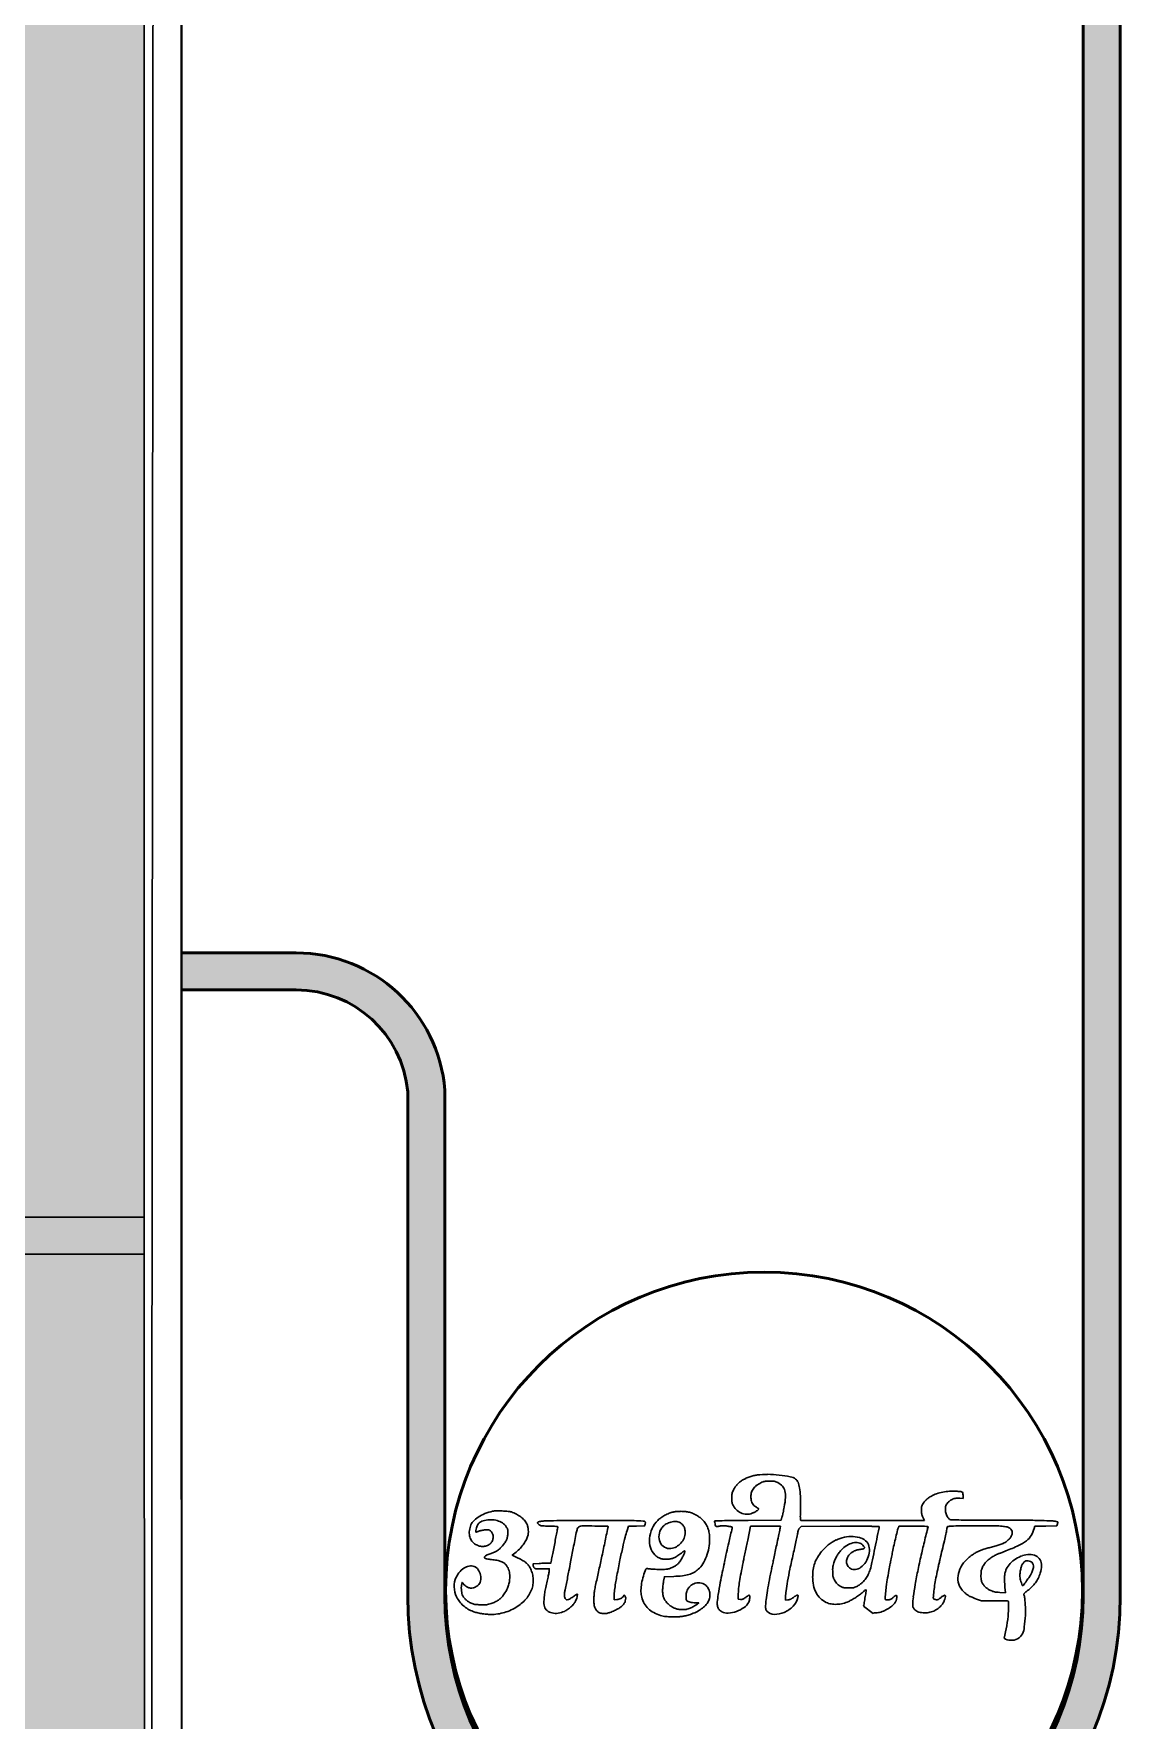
# Model space of a CAD drawing. Header units: millimetres. Extents: x 35877 to 3066687, y -650199 to -40525.
# Drawn here: x 147389.35 to 147418.65, y -179762.83 to -179717.35 of the extents above; entities that cross this region are included whole.
import ezdxf

# ---------------------------------------------------------------- set-up
doc = ezdxf.new("R2010")
doc.units = ezdxf.units.MM
doc.header["$MEASUREMENT"] = 0
for name, color, linetype, lineweight in [('A8_FURNITURE', 32, 'Continuous', 30), ('dim05', 1, 'Continuous', 13), ('Elevation 4.5', 206, 'Continuous', 5), ('FURNITURE', 32, 'Continuous', 9), ('NAME PLATE', 7, 'Continuous', 25), ('wall', 7, 'Continuous', 30)]:
    doc.layers.add(name, color=color, linetype=linetype, lineweight=lineweight)

msp = doc.modelspace()

# ---------------------------------------------------------------- hatches: boundary and pattern name
at = {"layer": 'dim05', "lineweight": 0, "true_color": 0xa47149, "transparency": 33554630}
h = msp.add_hatch(color=35, dxfattribs=at)
h.dxf.hatch_style = 1
h.paths.add_polyline_path([(147392.325, -179711.4), (147346.333, -179711.4), (147346.341, -179803.359), (147392.333, -179803.359), (147392.332, -179788.461), (147386.333, -179788.461), (147386.333, -179791.359, -0.414214), (147383.333, -179794.359), (147355.335, -179794.359, -0.414214), (147352.335, -179791.359), (147352.335, -179722.365, -0.414214), (147355.335, -179719.365), (147383.333, -179719.365, -0.414214), (147386.333, -179722.365), (147386.333, -179749.261), (147392.328, -179749.261)])
h = msp.add_hatch(color=35, dxfattribs=at)
h.dxf.hatch_style = 1
h.paths.add_polyline_path([(147392.328, -179749.261), (147384.166, -179749.261, 0.414214), (147381.166, -179752.261), (147381.166, -179785.461, 0.414214), (147384.166, -179788.461), (147392.332, -179788.461), (147392.331, -179787.461), (147384.166, -179787.461, -0.414214), (147382.166, -179785.461), (147382.166, -179752.261, -0.414214), (147384.166, -179750.261), (147392.328, -179750.261)])
h = msp.add_hatch(color=35, dxfattribs=at)
h.dxf.hatch_style = 1
h.paths.add_polyline_path([(147392.328, -179750.261), (147384.166, -179750.261, 0.414214), (147382.166, -179752.261), (147382.166, -179785.461, 0.414214), (147384.166, -179787.461), (147392.331, -179787.461)])
at = {"layer": 'NAME PLATE', "lineweight": 0, "true_color": 0x000000, "transparency": 33554687}
h = msp.add_hatch(color=18, dxfattribs=at)
h.dxf.hatch_style = 1
h.set_gradient(color1=(153, 155, 55), color2=(229, 232, 120), name='INVCYLINDER')
h.paths.add_polyline_path([(147418.654, -179759.478), (147418.654, -179679.359), (147417.654, -179679.359), (147417.654, -179759.478, -1), (147400.436, -179759.478), (147400.436, -179745.836, 0.390993), (147396.427, -179742.136), (147393.341, -179742.135), (147393.341, -179743.135), (147396.427, -179743.136, -0.387455), (147399.436, -179745.879), (147399.436, -179759.478, 1)])

# ---------------------------------------------------------------- linework, layer by layer
at = {"lineweight": 30, "transparency": 33554687}
for p, q in [((147414.331, -179756.839), (147414.414, -179756.848)), ((147414.414, -179756.848), (147414.414, -179756.763)), ((147409.503, -179757.433), (147408.614, -179757.44)), ((147409.529, -179757.353), (147409.503, -179757.433)), ((147413.376, -179757.44), (147411.728, -179757.44)), ((147413.337, -179757.373), (147413.376, -179757.44)), ((147408.604, -179757.97), (147408.68, -179757.598)), ((147408.68, -179757.598), (147409.086, -179757.598)), ((147409.086, -179757.598), (147409.493, -179757.598)), ((147409.493, -179757.598), (147409.481, -179757.652)), ((147410.009, -179757.64), (147410.046, -179757.606)), ((147410.046, -179757.606), (147411.098, -179757.601)), ((147412.669, -179757.634), (147412.682, -179757.598)), ((147412.682, -179757.598), (147413.08, -179757.598)), ((147416.332, -179757.66), (147416.347, -179757.599)), ((147416.347, -179757.599), (147416.644, -179757.595)), ((147416.644, -179757.595), (147416.942, -179757.591)), ((147416.942, -179757.591), (147416.96, -179757.538)), ((147415.544, -179759.241), (147415.556, -179759.391)), ((147408.349, -179759.567), (147408.351, -179759.416)), ((147408.412, -179759.571), (147408.349, -179759.567)), ((147409.626, -179759.592), (147409.626, -179759.508)), ((147409.69, -179759.585), (147409.626, -179759.592)), ((147414.773, -179759.563), (147414.911, -179759.61)), ((147414.911, -179759.61), (147415.257, -179759.611)), ((147415.556, -179759.391), (147415.404, -179759.383))]:
    msp.add_line(p, q, dxfattribs=at)
at = {"linetype": 'Continuous', "lineweight": 30, "transparency": 33554687}
msp.add_line((147411.992, -179759.949), (147411.731, -179759.756), dxfattribs=at)
at = {"lineweight": 30, "transparency": 33554687}
for points in [[(147401.724, -179757.195, 0.043859), (147401.517, -179757.258, 0.051703), (147401.336, -179757.353, 0.058426), (147401.2, -179757.47, 0.108122), (147401.126, -179757.595, 0.061138), (147401.095, -179757.75, 0.087182), (147401.109, -179757.889, 0.097584), (147401.167, -179758.004, 0.097339), (147401.265, -179758.088, 0.067265), (147401.373, -179758.132, 0.079761), (147401.483, -179758.142, 0.085565), (147401.584, -179758.117, 0.093625), (147401.668, -179758.061, 0.09954), (147401.718, -179757.986, 0.090008), (147401.737, -179757.894, 0.093227), (147401.723, -179757.804, 0.117473), (147401.678, -179757.734, 0.033862), (147401.65, -179757.711, 0.084561), (147401.627, -179757.699, 0.064706), (147401.597, -179757.694, 0.013953), (147401.545, -179757.694, 0.025158), (147401.505, -179757.697, 0.014872), (147401.457, -179757.705, 0.01486), (147401.41, -179757.715, 0.0246), (147401.371, -179757.727, -0.003451), (147401.337, -179757.738, -0.004949), (147401.308, -179757.748, -0.00275), (147401.283, -179757.756, -0.074457), (147401.276, -179757.757, -0.459081), (147401.267, -179757.746, -0.012844), (147401.279, -179757.679, -0.021077), (147401.295, -179757.611, -0.060928), (147401.315, -179757.566, -0.054786), (147401.347, -179757.524, -0.061963), (147401.386, -179757.491, -0.054751), (147401.436, -179757.465, -0.03118), (147401.501, -179757.446, -0.056056), (147401.681, -179757.424, -0.070213), (147401.847, -179757.447, -0.077708), (147401.987, -179757.51, -0.093936), (147402.09, -179757.611, -0.02658), (147402.114, -179757.65, -0.064741), (147402.127, -179757.681, -0.050576), (147402.132, -179757.719, -0.011398), (147402.134, -179757.784, -0.046606), (147402.125, -179757.882, -0.060288), (147402.097, -179757.969, -0.052632), (147402.047, -179758.055, -0.026075), (147401.966, -179758.152, -0.027437), (147401.896, -179758.221, -0.042828), (147401.828, -179758.271, -0.042386), (147401.752, -179758.308, -0.026197), (147401.658, -179758.34, 0.014133), (147401.6, -179758.358, 0.044136), (147401.563, -179758.375, 0.058237), (147401.535, -179758.395, 0.041864), (147401.509, -179758.423, 0.30681), (147401.508, -179758.447, 0.176401), (147401.531, -179758.467, 0.048098), (147401.595, -179758.483, 0.00717), (147401.726, -179758.501, -0.018926), (147401.871, -179758.525, -0.050436), (147401.97, -179758.556, -0.069076), (147402.042, -179758.599, -0.07274), (147402.098, -179758.659, -0.033129), (147402.141, -179758.731, -0.048378), (147402.168, -179758.799, -0.045211), (147402.182, -179758.874, -0.024673), (147402.186, -179758.968, -0.037807), (147402.176, -179759.096, -0.04546), (147402.147, -179759.213, -0.0426), (147402.095, -179759.329, -0.027569), (147402.017, -179759.453, -0.042948), (147401.954, -179759.528, -0.044307), (147401.88, -179759.589, -0.041243), (147401.792, -179759.64, -0.029322), (147401.686, -179759.683, -0.015626), (147401.616, -179759.704, -0.036943), (147401.563, -179759.714, -0.029232), (147401.502, -179759.718, -0.006805), (147401.399, -179759.716, -0.006686), (147401.3, -179759.712, -0.02776), (147401.241, -179759.705, -0.039999), (147401.195, -179759.693, -0.026859), (147401.143, -179759.672, -0.040269), (147401.065, -179759.628, -0.040465), (147400.995, -179759.572, -0.043055), (147400.94, -179759.509, -0.068172), (147400.905, -179759.447, -0.054768), (147400.889, -179759.385, -0.024569), (147400.88, -179759.302, -0.02458), (147400.88, -179759.218, -0.054016), (147400.89, -179759.154), (147400.9, -179759.116), (147400.969, -179759.185, 0.068653), (147401.045, -179759.243, 0.106359), (147401.124, -179759.267, 0.101607), (147401.208, -179759.257, 0.058442), (147401.3, -179759.214, 0.170597), (147401.384, -179759.112, 0.108981), (147401.403, -179758.957, 0.103306), (147401.356, -179758.802, 0.139196), (147401.254, -179758.698, 0.147793), (147401.124, -179758.669, 0.106555), (147400.982, -179758.711, 0.088008), (147400.847, -179758.818, 0.066598), (147400.741, -179758.976, 0.124081), (147400.686, -179759.235, 0.105755), (147400.754, -179759.506, 0.09794), (147400.934, -179759.742, 0.090873), (147401.196, -179759.899, 0.032504), (147401.294, -179759.929, 0.01622), (147401.422, -179759.954, 0.016134), (147401.555, -179759.972, 0.025161), (147401.67, -179759.978, 0.071796), (147402.047, -179759.924, 0.073599), (147402.39, -179759.765, 0.078778), (147402.653, -179759.526, 0.104266), (147402.799, -179759.238, 0.055236), (147402.819, -179759.101, 0.046685), (147402.811, -179758.956, 0.047071), (147402.777, -179758.815, 0.058882), (147402.718, -179758.695, 0.036352), (147402.666, -179758.625, 0.047393), (147402.608, -179758.571, 0.037017), (147402.531, -179758.519, 0.013161), (147402.414, -179758.456), (147402.255, -179758.376), (147402.324, -179758.322, 0.028344), (147402.445, -179758.215, 0.032402), (147402.546, -179758.1, 0.035321), (147402.623, -179757.984, 0.058735), (147402.669, -179757.876, 0.047802), (147402.685, -179757.792, 0.039089), (147402.686, -179757.7, 0.039841), (147402.673, -179757.611, 0.057335), (147402.647, -179757.536, 0.067542), (147402.582, -179757.438, 0.047975), (147402.485, -179757.347, 0.044742), (147402.364, -179757.27, 0.041075), (147402.229, -179757.214, 0.058829), (147402.144, -179757.197, 0.010363), (147401.981, -179757.187, 0.010873), (147401.818, -179757.185, 0.050188)], [(147403.114, -179757.456, 0.005281), (147403.012, -179757.467, 0.039592), (147402.965, -179757.477, 0.115186), (147402.943, -179757.49, 0.261565), (147402.937, -179757.507, 0.096887), (147402.941, -179757.518, 0.030148), (147402.952, -179757.533, 0.028873), (147402.966, -179757.548, 0.028165), (147402.982, -179757.561, 0.076557), (147403.014, -179757.578, 0.051871), (147403.053, -179757.587, 0.023906), (147403.118, -179757.592, 0.003249), (147403.252, -179757.596, -0.003958), (147403.361, -179757.599, -0.01462), (147403.429, -179757.603, -0.014108), (147403.475, -179757.609, -0.370719), (147403.482, -179757.618, -0.04678), (147403.481, -179757.631, -0.000212), (147403.455, -179757.769, -0.001011), (147403.424, -179757.927, -0.000638), (147403.389, -179758.11, 0.000126), (147403.353, -179758.293, 0.000208), (147403.322, -179758.448, 0.00001), (147403.295, -179758.587, 0.045256), (147403.295, -179758.59, -0.394034), (147403.293, -179758.591, -0.002203), (147403.273, -179758.592, -0.007425), (147403.248, -179758.593, -0.004463), (147403.219, -179758.594, 0.007501), (147403.179, -179758.594, 0.002168), (147403.118, -179758.596, 0.00218), (147403.049, -179758.599, 0.002324), (147402.981, -179758.603), (147402.819, -179758.612), (147402.819, -179758.653, 0.061305), (147402.821, -179758.671, 0.039097), (147402.828, -179758.691, 0.038892), (147402.838, -179758.71, 0.057234), (147402.849, -179758.725, 0.089896), (147402.873, -179758.741, 0.077817), (147402.903, -179758.75, 0.032246), (147402.952, -179758.752, 0.003539), (147403.065, -179758.75), (147403.252, -179758.745), (147403.252, -179758.783, -0.045516), (147403.247, -179758.83, -0.004715), (147403.226, -179758.94, -0.005331), (147403.196, -179759.08, -0.002996), (147403.156, -179759.25, 0.022364), (147403.129, -179759.394, 0.018953), (147403.112, -179759.548, 0.01804), (147403.108, -179759.686, 0.079074), (147403.121, -179759.766, 0.145773), (147403.196, -179759.874, 0.110426), (147403.326, -179759.937, 0.093412), (147403.491, -179759.945, 0.074691), (147403.661, -179759.894, 0.04479), (147403.748, -179759.843, 0.031285), (147403.837, -179759.772, 0.031776), (147403.913, -179759.693, 0.06285), (147403.96, -179759.62, 0.035435), (147403.982, -179759.567, 0.021298), (147404, -179759.501, 0.012776), (147404.012, -179759.44, 0.465805), (147404.004, -179759.43, 0.141402), (147403.998, -179759.431, 0.001732), (147403.968, -179759.45, 0.004982), (147403.934, -179759.473, 0.003219), (147403.894, -179759.5, -0.017726), (147403.795, -179759.563, -0.106728), (147403.738, -179759.582, -0.223383), (147403.699, -179759.568, -0.108876), (147403.67, -179759.524, -0.085126), (147403.661, -179759.477, -0.034252), (147403.664, -179759.412, -0.019226), (147403.679, -179759.314, -0.00397), (147403.713, -179759.142, 0.001623), (147403.748, -179758.974, 0.001352), (147403.783, -179758.797, 0.000894), (147403.829, -179758.561, 0.000245), (147403.9, -179758.19, -0.001007), (147403.981, -179757.774, -0.031189), (147404.008, -179757.672, -0.143303), (147404.04, -179757.625, -0.112977), (147404.096, -179757.598, -0.060171), (147404.162, -179757.59, -0.001347), (147404.485, -179757.593, -0.000346), (147404.829, -179757.598, -0.410096), (147404.838, -179757.607, -0.051959), (147404.834, -179757.639, -0.000158), (147404.748, -179758.047, -0.001051), (147404.662, -179758.453, -0.001364), (147404.581, -179758.824, 0.001092), (147404.501, -179759.188, 0.012132), (147404.473, -179759.335, 0.025994), (147404.461, -179759.44, 0.015081), (147404.457, -179759.567, 0.005931), (147404.458, -179759.666, 0.028653), (147404.463, -179759.722, 0.045409), (147404.472, -179759.764, 0.033929), (147404.49, -179759.809, 0.074629), (147404.543, -179759.885, 0.099794), (147404.611, -179759.933, 0.092337), (147404.697, -179759.954, 0.055712), (147404.802, -179759.948, 0.048625), (147404.89, -179759.924, 0.017793), (147405.01, -179759.873, 0.017838), (147405.126, -179759.814, 0.047329), (147405.202, -179759.761, 0.06723), (147405.264, -179759.694, 0.073472), (147405.303, -179759.615, 0.08506), (147405.314, -179759.539, 0.152206), (147405.293, -179759.48, 0.022157), (147405.285, -179759.469, 0.040498), (147405.277, -179759.462, 0.05623), (147405.271, -179759.458, 0.378615), (147405.268, -179759.459, 0.014279), (147405.265, -179759.463, 0.002026), (147405.26, -179759.472, 0.002306), (147405.254, -179759.483, 0.001963), (147405.247, -179759.495, -0.096243), (147405.222, -179759.525, -0.059446), (147405.182, -179759.55, -0.052443), (147405.132, -179759.568, -0.042063), (147405.076, -179759.577), (147405.004, -179759.581), (147404.999, -179759.518, -0.045878), (147405.001, -179759.447, -0.004555), (147405.021, -179759.276, -0.006228), (147405.048, -179759.091, -0.008597), (147405.077, -179758.925, -0.003133), (147405.159, -179758.509, -0.005408), (147405.234, -179758.165, -0.006255), (147405.299, -179757.891, -0.019658), (147405.353, -179757.711), (147405.391, -179757.599), (147405.608, -179757.595), (147405.825, -179757.591), (147405.838, -179757.544, 0.026527), (147405.843, -179757.524, 0.041074), (147405.845, -179757.506, 0.049469), (147405.843, -179757.492, 0.153807), (147405.839, -179757.484, 0.180919), (147405.782, -179757.459, 0.006511), (147405.54, -179757.448, 0.006654), (147405.157, -179757.442, 0.00109), (147404.415, -179757.442, 0.000927), (147403.953, -179757.443, 0.001343), (147403.544, -179757.447, 0.000676), (147403.197, -179757.451, 0.022554)], [(147406.592, -179757.216, 0.042066), (147406.486, -179757.249, 0.028451), (147406.37, -179757.303, 0.028592), (147406.263, -179757.37, 0.04545), (147406.18, -179757.44, 0.085958), (147406.025, -179757.664, 0.088204), (147405.956, -179757.925, 0.095794), (147405.983, -179758.176, 0.125753), (147406.103, -179758.372, 0.051514), (147406.174, -179758.429, 0.057982), (147406.253, -179758.467, 0.055896), (147406.34, -179758.486, 0.042862), (147406.439, -179758.489, 0.03307), (147406.535, -179758.476, 0.052013), (147406.614, -179758.452, 0.044678), (147406.695, -179758.409, 0.017998), (147406.797, -179758.337, -0.002538), (147406.875, -179758.278, -0.052935), (147406.9, -179758.263, -0.466483), (147406.909, -179758.267, -0.121616), (147406.909, -179758.285, -0.049567), (147406.884, -179758.357, -0.020004), (147406.838, -179758.45, -0.020088), (147406.783, -179758.539, -0.045924), (147406.734, -179758.6, -0.042921), (147406.674, -179758.652, -0.037321), (147406.604, -179758.696, -0.035825), (147406.524, -179758.73, -0.032691), (147406.439, -179758.754, -0.048217), (147406.356, -179758.763, -0.007772), (147406.194, -179758.762, -0.008946), (147406.029, -179758.756, -0.027736), (147405.918, -179758.744, 0.027884), (147405.886, -179758.74, 0.167718), (147405.87, -179758.745, 0.130946), (147405.858, -179758.759, 0.014573), (147405.841, -179758.798, 0.029836), (147405.776, -179758.993, 0.032323), (147405.736, -179759.191, 0.035019), (147405.725, -179759.371, 0.066313), (147405.745, -179759.515, 0.063528), (147405.816, -179759.682, 0.07021), (147405.924, -179759.82, 0.066937), (147406.071, -179759.927, 0.05063), (147406.256, -179760.004, 0.018005), (147406.328, -179760.023, 0.028162), (147406.391, -179760.034, 0.02068), (147406.468, -179760.039, 0.005467), (147406.59, -179760.041, 0.00951), (147406.736, -179760.039, 0.026936), (147406.837, -179760.03, 0.028787), (147406.933, -179760.011, 0.012202), (147407.059, -179759.975, 0.03773), (147407.214, -179759.913, 0.041356), (147407.352, -179759.83, 0.04468), (147407.465, -179759.734, 0.068282), (147407.542, -179759.63, 0.08771), (147407.581, -179759.513, 0.083041), (147407.579, -179759.386, 0.084457), (147407.536, -179759.269, 0.095422), (147407.458, -179759.179, 0.087392), (147407.397, -179759.146, 0.055512), (147407.317, -179759.128, 0.0534), (147407.231, -179759.129, 0.063038), (147407.152, -179759.148, 0.071252), (147407.094, -179759.18, 0.043546), (147407.036, -179759.233, 0.043523), (147406.988, -179759.295, 0.070694), (147406.96, -179759.355, 0.047434), (147406.949, -179759.412, 0.019265), (147406.944, -179759.49, 0.014748), (147406.944, -179759.566, 0.139442), (147406.954, -179759.597, 0.11772), (147406.98, -179759.621, 0.054047), (147407.022, -179759.639, 0.039981), (147407.081, -179759.652, 0.018433), (147407.159, -179759.66), (147407.282, -179759.668), (147407.206, -179759.724, -0.026206), (147407.169, -179759.748, -0.013846), (147407.122, -179759.774, -0.013741), (147407.071, -179759.798, -0.020624), (147407.026, -179759.815, -0.015797), (147406.967, -179759.834, -0.034263), (147406.92, -179759.844, -0.033035), (147406.871, -179759.847, -0.013713), (147406.805, -179759.845, -0.038548), (147406.704, -179759.832, -0.052772), (147406.617, -179759.804, -0.051707), (147406.536, -179759.758, -0.035081), (147406.455, -179759.69, -0.039579), (147406.385, -179759.611, -0.06474), (147406.341, -179759.534, -0.063026), (147406.317, -179759.446, -0.035471), (147406.31, -179759.336, -0.015147), (147406.312, -179759.278, -0.009201), (147406.317, -179759.209, -0.009216), (147406.326, -179759.14, -0.016041), (147406.335, -179759.084), (147406.36, -179758.961), (147406.612, -179758.952, 0.018476), (147406.845, -179758.936, 0.043763), (147407.016, -179758.902, 0.055696), (147407.151, -179758.845, 0.053906), (147407.272, -179758.76, 0.076309), (147407.393, -179758.615, 0.046136), (147407.491, -179758.413, 0.043693), (147407.556, -179758.181, 0.046662), (147407.578, -179757.947, 0.035961), (147407.566, -179757.785, 0.053102), (147407.531, -179757.648, 0.056896), (147407.469, -179757.527, 0.050254), (147407.38, -179757.418, 0.045503), (147407.299, -179757.35, 0.030799), (147407.195, -179757.288, 0.030764), (147407.084, -179757.238, 0.044809), (147406.98, -179757.21, 0.029376), (147406.89, -179757.199, 0.01901), (147406.785, -179757.197, 0.019059), (147406.68, -179757.202, 0.030935)], [(147406.752, -179757.491, -0.070621), (147406.826, -179757.535, -0.090328), (147406.877, -179757.594, -0.083564), (147406.907, -179757.672, -0.051762), (147406.916, -179757.769, -0.093711), (147406.887, -179757.919, -0.086531), (147406.804, -179758.052, -0.086075), (147406.681, -179758.151, -0.091361), (147406.534, -179758.199, -0.169911), (147406.363, -179758.164, -0.154231), (147406.243, -179758.029, -0.13549), (147406.213, -179757.835, -0.123842), (147406.286, -179757.645, -0.092761), (147406.376, -179757.556, -0.068297), (147406.502, -179757.494, -0.069829), (147406.637, -179757.47, -0.109211)], [(147416.237, -179758.55, -0.165578), (147416.289, -179758.593, -0.126809), (147416.311, -179758.665, -0.086433), (147416.299, -179758.762, -0.042244), (147416.252, -179758.878, -0.030353), (147416.203, -179758.961, -0.010828), (147416.125, -179759.074, -0.004165), (147416.04, -179759.188, -0.234744), (147416.017, -179759.199, -0.321391), (147416.008, -179759.193, -0.004802), (147415.986, -179759.127, -0.012477), (147415.966, -179759.056, -0.014928), (147415.95, -179758.988, -0.067594), (147415.945, -179758.915, -0.024239), (147415.958, -179758.811, -0.024499), (147415.981, -179758.707, -0.057984), (147416.01, -179758.633, -0.055252), (147416.055, -179758.57, -0.124944), (147416.103, -179758.536, -0.124914), (147416.161, -179758.53, -0.055211)]]:
    msp.add_lwpolyline(points, format="xyb", close=True, dxfattribs=at)
for centre, radius, start, end in [((147408.804, -179756.903), 0.648, 145.4422, 153.789), ((147408.805, -179756.905), 0.65, 137.1154, 145.4423), ((147408.796, -179756.896), 0.637, 128.7045, 137.1154), ((147408.765, -179756.858), 0.588, 119.7757, 128.7045), ((147408.824, -179756.96), 0.706, 112.3569, 119.7757), ((147409.18, -179757.826), 1.643, 108.4108, 112.3569), ((147409.193, -179757.863), 1.682, 104.4824, 108.4109), ((147409.043, -179756.79), 0.352, 146.7336, 166.7243), ((147409.084, -179756.817), 0.401, 128.178, 146.7335), ((147408.997, -179757.107), 0.901, 98.2145, 104.4825), ((147409.22, -179756.989), 0.62, 114.8008, 128.1779), ((147409.11, -179757.885), 1.686, 89.1273, 98.2145), ((147409.335, -179757.238), 0.894, 110.752, 114.8008), ((147409.116, -179756.66), 0.276, 101.0315, 110.752), ((147409.13, -179756.733), 0.351, 92.7145, 101.0315), ((147409.207, -179758.357), 1.977, 90.4023, 92.7144), ((147409.082, -179759.711), 3.513, 83.8788, 89.1273), ((147409.209, -179758.635), 2.255, 88.3369, 90.4022), ((147409.266, -179756.684), 0.302, 79.2461, 88.3369), ((147409.282, -179756.597), 0.214, 67.8201, 79.2461), ((147409.087, -179757.075), 0.73, 63.2389, 67.8201), ((147409.225, -179756.803), 0.425, 42.1071, 63.2389), ((147409.06, -179759.913), 3.716, 79.257, 83.8787), ((147409.316, -179756.72), 0.302, 14.8072, 42.1072), ((147409.687, -179756.609), 0.353, 53.2547, 79.2569), ((147409.779, -179756.485), 0.198, 21.3808, 53.2547), ((147409.295, -179756.675), 0.718, 9.1489, 21.3807), ((147408.349, -179756.827), 1.677, 1.4636, 9.1489), ((147409.992, -179756.841), 1.815, 177.5781, 180), ((147410.177, -179756.841), 2, 180, 182.1863), ((147408.475, -179756.777), 0.298, 168.3552, 177.5781), ((147408.454, -179756.907), 0.277, 182.1863, 191.591), ((147408.368, -179756.924), 0.189, 191.591, 203.6868), ((147408.419, -179756.765), 0.241, 157.7472, 168.3552), ((147408.718, -179756.771), 0.571, 203.6868, 208.9857), ((147409.035, -179757.017), 0.905, 153.789, 157.7473), ((147408.651, -179756.808), 0.494, 208.9857, 228.2812), ((147409.082, -179756.799), 0.391, 166.7243, 185.1813), ((147409.313, -179756.778), 0.623, 185.1812, 193.3573), ((147408.977, -179756.858), 0.278, 193.3573, 208.3097), ((147408.916, -179756.89), 0.209, 208.3096, 225.9491), ((147408.925, -179756.881), 0.222, 225.949, 242.7824), ((147407.207, -179756.639), 2.424, 349.4776, 355.7163), ((147409.088, -179756.78), 0.537, 355.7163, 14.8072), ((147401.484, -179757.002), 8.544, 359.1646, 1.4637), ((147413.555, -179757.131), 0.265, 154.1688, 172.2212), ((147413.582, -179757.144), 0.294, 140.5923, 154.1688), ((147413.921, -179757.423), 0.733, 133.7295, 140.5924), ((147413.975, -179757.48), 0.812, 127.1046, 133.7296), ((147413.874, -179757.346), 0.644, 119.2227, 127.1046), ((147413.941, -179757.466), 0.781, 108.1443, 119.2226), ((147414.147, -179758.095), 1.444, 101.1483, 108.1443), ((147414.164, -179758.179), 1.53, 94.3108, 101.1483), ((147414.168, -179757.121), 0.23, 148.8119, 173.5587), ((147414.228, -179757.157), 0.299, 130.1218, 148.8118), ((147414.277, -179757.215), 0.375, 114.3516, 130.1218), ((147414.136, -179757.801), 1.15, 85.8423, 94.3108), ((147414.288, -179757.241), 0.403, 99.1594, 114.3517), ((147413.74, -179763.239), 6.603, 84.6711, 85.8422), ((147414.289, -179757.245), 0.407, 84.0831, 99.1595), ((147414.344, -179756.761), 0.0968, 60.5976, 84.671), ((147414.375, -179756.707), 0.0345, 8.3307, 60.5976), ((147413.989, -179756.763), 0.424, 360, 8.3308), ((147407.728, -179757.469), 0.0176, 135.0338, 190.8527), ((147409.141, -179757.198), 1.456, 190.8528, 193.2401), ((147407.725, -179757.465), 0.0128, 91.0695, 135.0339), ((147416.414, -180222.917), 465.546, 91.03769, 91.06954), ((147408.825, -179803.957), 46.517, 90.6815, 91.0377), ((147409.346, -179847.724), 90.287, 90.4646, 90.6814), ((147408.583, -179756.885), 0.392, 228.2811, 251.2598), ((147408.579, -179756.897), 0.378, 251.2598, 274.7044), ((147408.573, -179756.834), 0.442, 274.7044, 295.575), ((147408.421, -179756.516), 0.795, 295.575, 300.3322), ((147408.622, -179756.86), 0.396, 300.3322, 308.3435), ((147408.436, -179757.833), 0.849, 60.743, 62.7824), ((147408.566, -179757.601), 0.582, 58.0382, 60.7429), ((147408.712, -179756.973), 0.252, 308.3435, 317.5931), ((147408.547, -179757.631), 0.618, 55.9232, 58.0382), ((147408.881, -179757.137), 0.0213, 31.7175, 55.9232), ((147408.887, -179757.133), 0.0143, 317.5931, 31.7175), ((147408.936, -179757.162), 0.623, 342.0992, 346.197), ((147405.844, -179756.402), 3.806, 346.197, 347.2725), ((147405.386, -179756.299), 4.276, 347.2725, 348.3634), ((147405.503, -179756.323), 4.157, 348.3634, 349.4776), ((147455.015, -179757.783), 44.993, 179.1647, 179.4386), ((147410.847, -179757.35), 0.822, 179.4386, 184.2835), ((147410.105, -179757.406), 0.0783, 184.2834, 206.6121), ((147410.047, -179757.434), 0.0142, 206.6121, 285.0731), ((147410.075, -179757.537), 0.0926, 90.2903, 105.0732), ((147417.692, -181260.386), 1502.961, 90.272066, 90.290401), ((147411.449, -179945.483), 188.043, 90.10796, 90.27205), ((147411.771, -180116.847), 359.407, 90.00684, 90.10791), ((147413.799, -179757.164), 0.511, 172.2212, 183.2689), ((147413.811, -179757.164), 0.523, 183.2688, 194.2131), ((147413.606, -179757.216), 0.311, 194.2132, 210.3719), ((147414.352, -179757.142), 0.415, 173.5587, 189.4858), ((147414.362, -179757.14), 0.425, 189.4858, 205.2281), ((147414.214, -179757.21), 0.261, 205.2281, 227.8962), ((147414.088, -179757.349), 0.0733, 227.8962, 266.301), ((147414.314, -179753.845), 3.585, 266.301, 268.6457), ((147414.532, -179744.647), 12.785, 268.6458, 269.8659), ((147415.952, -179137.373), 620.061, 269.865982, 269.940925), ((147415.161, -179904.843), 147.41, 89.6494, 89.94092), ((147415.923, -179780.276), 22.84, 88.4934, 89.6494), ((147416.174, -179770.749), 13.309, 87.1691, 88.4933), ((147416.806, -179757.969), 0.514, 73.1667, 87.1691), ((147416.943, -179757.514), 0.0384, 52.6025, 73.1668), ((147416.305, -179757.311), 0.693, 340.9134, 343.6016), ((147416.959, -179757.493), 0.0126, 5.4245, 52.6026), ((147416.933, -179757.496), 0.0391, 343.6015, 5.4246), ((147408.954, -179757.242), 1.264, 193.2401, 195.965), ((147407.765, -179757.582), 0.0279, 195.965, 238.2825), ((147407.757, -179757.594), 0.013, 238.2826, 273.8106), ((147407.707, -179756.839), 0.77, 273.8106, 275.7137), ((147407.722, -179756.984), 0.624, 275.7136, 278.5521), ((147407.665, -179756.605), 1.008, 278.5521, 280.5349), ((147407.953, -179758.157), 0.571, 95.6495, 100.535), ((147407.942, -179758.048), 0.462, 89.9241, 95.6495), ((147407.942, -179758.147), 0.561, 84.7989, 89.9242), ((147407.882, -179758.814), 1.23, 81.9506, 84.799), ((147407.69, -179760.166), 2.596, 80.9278, 81.9507), ((147416.264, -179759.864), 8.373, 165.0397, 167.4344), ((147407.844, -179759.204), 1.621, 79.4722, 80.9277), ((147407.718, -179759.881), 2.31, 78.6142, 79.4722), ((147408.169, -179757.643), 0.0275, 58.2825, 78.6142), ((147407.724, -179757.582), 0.467, 345.0398, 348.76), ((147407.919, -179757.621), 0.268, 348.76, 354.3932), ((147408.179, -179757.627), 0.00782, 359.366, 58.2826), ((147407.947, -179757.624), 0.24, 354.3931, 359.366), ((147256.296, -179726.985), 155.428, 348.44079, 348.50083), ((147644.934, -179807.641), 240.702, 168.06547, 168.12185), ((147567.669, -179791.31), 161.73, 168.00862, 168.06546), ((147413.471, -179758.559), 4.092, 167.2039, 168.0086), ((147396.819, -179755.208), 13.385, 348.0799, 348.7287), ((147407.393, -179757.316), 2.603, 348.7287, 350.9119), ((147410.082, -179757.746), 0.12, 159.7909, 170.9118), ((147410.163, -179757.776), 0.206, 152.384, 159.7909), ((147410.161, -179757.775), 0.204, 144.9505, 152.384), ((147410.085, -179757.721), 0.111, 133.2193, 144.9505), ((147411.434, -179758.909), 1.041, 115.4587, 129.0594), ((147411.408, -179758.854), 0.979, 101.4078, 115.4586), ((147412.122, -179995.092), 237.493, 90.1093, 90.24703), ((147411.399, -179758.811), 0.936, 86.8705, 101.4078), ((147411.406, -179758.675), 0.8, 70.7751, 86.8705), ((147411.702, -179775.162), 17.563, 89.1843, 90.1093), ((147411.557, -179758.243), 0.342, 40.4094, 70.7751), ((147411.604, -179782.082), 24.483, 88.7496, 89.1844), ((147336.102, -179742.568), 77.524, 348.31408, 348.5538), ((146955.806, -179665.568), 465.537, 348.55381, 348.59277), ((147412.138, -179757.616), 0.0117, 0, 88.7496), ((147412.018, -179757.616), 0.131, 348.5928, 359.9999), ((147429.586, -179761.957), 17.464, 166.5397, 167.2449), ((147438.261, -179764.033), 26.384, 166.107, 166.5397), ((147413.191, -179757.832), 0.558, 159.1832, 166.107), ((147413.08, -179809.905), 52.306, 89.7312, 90), ((147413.318, -179759.136), 1.537, 86.2992, 89.7312), ((147442.505, -179765.137), 29.993, 166.0573, 166.4825), ((147447.943, -179766.487), 35.596, 165.7291, 166.0572), ((147413.401, -179757.86), 0.258, 76.3222, 86.2991), ((147415.275, -179758.177), 1.888, 162.9467, 165.729), ((147413.459, -179757.62), 0.0116, 342.9467, 76.3221), ((147402.665, -179755.386), 11.541, 346.9697, 347.8747), ((147405.033, -179755.895), 9.12, 347.8746, 348.7022), ((147413.724, -179757.631), 0.257, 348.7022, 359.5718), ((147414.005, -179757.633), 0.0241, 134.3677, 179.5717), ((147414.015, -179757.644), 0.0389, 102.7303, 134.3678), ((147414.065, -179757.865), 0.265, 93.7965, 102.7303), ((147414.623, -179766.268), 8.687, 93.0778, 93.7965), ((147414.457, -179763.19), 5.605, 90.4105, 93.0778), ((147414.698, -179796.825), 39.241, 89.7761, 90.4104), ((147414.659, -179806.846), 49.262, 89.2704, 89.776), ((147415.258, -179759.793), 2.204, 84.4454, 89.2704), ((147415.364, -179758.704), 1.111, 77.7745, 84.4455), ((147415.306, -179757.624), 0.475, 307.2626, 320.2045), ((147415.547, -179757.858), 0.245, 57.3106, 77.7745), ((147415.376, -179757.683), 0.384, 320.2045, 334.5438), ((147415.612, -179757.757), 0.125, 26.1489, 57.3107), ((147415.562, -179757.771), 0.178, 334.5438, 0), ((147415.583, -179757.771), 0.157, 360, 26.1489), ((147415.772, -179757.549), 0.566, 308.3358, 328.176), ((147415.689, -179757.497), 0.663, 328.176, 345.7958), ((147454.739, -179768.44), 47.792, 167.4343, 168.0942), ((147216.992, -179718.96), 195.543, 348.34536, 348.39325), ((147200.147, -179715.5), 212.74, 348.39333, 348.44077), ((148868.647, -180065.033), 1491.191, 168.121775, 168.136442), ((147433.431, -179763.782), 24.216, 167.0336, 168.0182), ((147384.339, -179752.478), 26.16, 347.0336, 347.4763), ((147392.99, -179754.4), 17.299, 347.4763, 348.0799), ((147411.702, -179759.17), 1.418, 141.2079, 149.0707), ((147411.541, -179759.04), 1.21, 129.0594, 141.208), ((147411.775, -179758.833), 0.879, 148.7042, 156.1532), ((147411.722, -179758.801), 0.817, 140.9678, 148.7041), ((147411.679, -179758.766), 0.762, 132.8143, 140.9678), ((147411.683, -179758.77), 0.767, 118.2279, 132.8143), ((147411.675, -179758.636), 0.424, 134.0307, 152.3917), ((147411.546, -179758.515), 0.478, 97.4278, 118.228), ((147411.591, -179758.549), 0.303, 119.8555, 134.0307), ((147411.663, -179758.674), 0.448, 109.28, 119.8555), ((147411.525, -179758.358), 0.319, 71.216, 97.4278), ((147411.718, -179758.83), 0.613, 100.3412, 109.28), ((147411.823, -179759.405), 1.198, 94.925, 100.3412), ((147411.56, -179758.255), 0.211, 35.4533, 71.2159), ((147411.719, -179758.199), 0.0135, 274.925, 297.194), ((147411.69, -179758.143), 0.0764, 297.194, 303.3635), ((147411.457, -179758.329), 0.338, 30.8217, 35.4533), ((147411.681, -179758.13), 0.0915, 303.3635, 309.348), ((147411.677, -179758.125), 0.0988, 309.3479, 315), ((147411.698, -179758.185), 0.057, 13.5619, 30.8218), ((147411.729, -179758.177), 0.0247, 315, 343.8672), ((147411.73, -179758.177), 0.0238, 343.8671, 13.5619), ((147411.161, -179758.18), 0.735, 328.5474, 345.0441), ((147411.597, -179758.208), 0.289, 6.7048, 40.4095), ((147411.366, -179758.235), 0.522, 345.0441, 6.7048), ((147344.571, -179744.319), 68.876, 348.05212, 348.31408), ((147425.574, -179761.019), 13.344, 168.2009, 168.8272), ((147423.899, -179760.669), 11.634, 167.2448, 168.2009), ((147432.589, -179762.746), 19.793, 167.0773, 168.4015), ((147431.975, -179762.605), 19.162, 166.4825, 167.0773), ((147591.593, -179800.45), 182.686, 166.64107, 166.71899), ((147369.996, -179747.826), 45.074, 346.641, 346.9697), ((147415.348, -179759.349), 1.195, 123.1368, 137.2744), ((147415.436, -179759.485), 1.356, 118.9572, 123.1368), ((147415.203, -179759.063), 0.875, 113.1511, 118.9571), ((147415.27, -179759.22), 1.045, 107.9227, 113.151), ((147415.763, -179760.744), 2.647, 105.3108, 107.9227), ((147525.975, -180163.311), 420.028, 105.30374, 105.31084), ((147706.809, -180824.162), 1105.173, 105.300275, 105.303712), ((147415.563, -179759.002), 0.682, 115.9243, 125.5875), ((147718.156, -180865.644), 1148.18, 105.296784, 105.300222), ((147597.398, -180424.131), 690.45, 105.291717, 105.296759), ((147415.844, -179759.581), 1.326, 113.3141, 115.9242), ((147414.808, -179756.312), 1.88, 285.2917, 287.0537), ((147417.391, -179763.17), 5.235, 112.3736, 113.3142), ((147414.724, -179756.038), 2.167, 287.0536, 288.6377), ((147417.602, -179763.683), 5.789, 111.4414, 112.3737), ((147414.798, -179756.258), 1.935, 288.6377, 290.2291), ((147415.322, -179757.68), 0.42, 290.229, 295.1761), ((147417.174, -179762.593), 4.618, 110.3369, 111.4414), ((147415.279, -179757.588), 0.521, 295.1761, 307.2626), ((147413.844, -179753.607), 4.965, 290.337, 294.6199), ((147416.259, -179759.143), 0.788, 107.7593, 122.3137), ((147415.481, -179757.181), 1.034, 294.6199, 308.3359), ((147416.205, -179758.973), 0.61, 90.121, 107.7593), ((147416.205, -179758.799), 0.436, 66.5462, 90.1209), ((147416.281, -179758.624), 0.245, 30.2607, 66.5462), ((147455.684, -179768.64), 48.757, 168.0942, 168.7382), ((147414.995, -179760.099), 6.687, 169.3173, 171.3143), ((147423.166, -179761.64), 15.002, 168.2257, 169.3173), ((147352.447, -179746.9), 57.236, 348.2257, 348.3453), ((147421.999, -179761.488), 13.041, 167.8253, 169.1887), ((147371.532, -179750.6), 38.586, 347.8252, 347.9192), ((147336.257, -179743.05), 74.661, 347.9192, 347.9765), ((147337.244, -179743.26), 73.651, 347.97654, 348.03406), ((147375.905, -179751.454), 34.131, 348.0341, 348.1363), ((147419.805, -179760.89), 10.286, 168.0183, 169.8852), ((147411.685, -179758.958), 1.328, 171.5765, 179.8073), ((147411.231, -179758.891), 0.869, 160.269, 171.5764), ((147411.245, -179758.896), 0.884, 149.0706, 160.269), ((147411.348, -179758.767), 0.452, 172.9107, 179.8638), ((147412.52, -179758.77), 1.624, 179.8638, 182.5481), ((147412.695, -179758.762), 1.799, 182.5481, 184.9288), ((147411.322, -179758.764), 0.426, 165.6902, 172.9107), ((147412.193, -179758.986), 1.325, 162.5921, 165.6902), ((147411.947, -179758.909), 1.068, 156.1533, 162.5921), ((147411.527, -179758.558), 0.257, 152.3917, 179.1382), ((147411.473, -179758.558), 0.203, 179.1382, 209.9543), ((147411.49, -179758.547), 0.223, 209.9543, 238.629), ((147411.481, -179758.563), 0.205, 238.6291, 278.4895), ((147411.463, -179758.441), 0.328, 278.4896, 306.5547), ((147411.36, -179758.303), 0.501, 306.5547, 328.5474), ((147411.009, -179758.5), 0.937, 334.7624, 343.7679), ((147409.474, -179758.053), 2.536, 343.7678, 348.0522), ((147510.443, -179776.768), 99.663, 169.60959, 169.76245), ((147445.658, -179764.889), 33.798, 169.2671, 169.6095), ((147433.47, -179762.579), 21.392, 168.8273, 169.2671), ((147425.863, -179761.365), 12.927, 168.4015, 170.2237), ((147572.615, -179792.52), 162.43, 167.9841, 168.0689), ((147423.671, -179760.817), 10.15, 167.3434, 167.9842), ((147424.023, -179760.897), 10.511, 166.7191, 167.3434), ((147414.892, -179759.006), 0.617, 156.5532, 178.7137), ((147415.051, -179759.075), 0.79, 137.2745, 156.5531), ((147416.964, -179758.933), 2.067, 177.587, 179.7834), ((147415.242, -179758.86), 0.343, 169.3021, 177.5871), ((147415.147, -179758.842), 0.247, 159.0363, 169.3021), ((147415.559, -179759), 0.688, 154.2638, 159.0363), ((147415.403, -179758.925), 0.515, 142.502, 154.2639), ((147415.62, -179759.091), 0.788, 133.9514, 142.5019), ((147415.647, -179759.12), 0.827, 125.5876, 133.9514), ((147416.134, -179758.986), 0.601, 166.2908, 175.6328), ((147416, -179758.953), 0.463, 154.9225, 166.2907), ((147416.117, -179759.008), 0.592, 136.9137, 154.9225), ((147416.257, -179759.138), 0.783, 122.3137, 136.9138), ((147415.437, -179758.511), 1.117, 333.7199, 341.5208), ((147416.233, -179758.652), 0.301, 358.3088, 30.2607), ((147415.822, -179758.639), 0.711, 341.5208, 358.3088), ((147414.835, -179760.505), 7.106, 168.7382, 171.4072), ((147409.801, -179759.433), 1.45, 173.7358, 179.3052), ((147412.765, -179759.758), 4.432, 171.3143, 173.7358), ((147417.971, -179760.768), 8.949, 170.7697, 172.3817), ((147419.704, -179761.05), 10.705, 169.1888, 170.7697), ((147416.395, -179760.282), 6.822, 169.8852, 172.0725), ((147411.593, -179758.958), 1.237, 179.8073, 190.9229), ((147411.086, -179759.056), 0.721, 190.9229, 207.5823), ((147411.257, -179758.886), 0.356, 184.9287, 192.8406), ((147411.149, -179758.911), 0.246, 192.8405, 202.835), ((147411.392, -179758.809), 0.509, 202.835, 208.6339), ((147411.415, -179758.796), 0.535, 208.6339, 215.8831), ((147411.261, -179758.908), 0.345, 215.8832, 225.9539), ((147411.276, -179758.892), 0.366, 225.954, 235.6813), ((147411.448, -179758.639), 0.673, 235.6814, 241.8543), ((147411.257, -179758.996), 0.268, 241.8544, 250.5258), ((147411.238, -179759.051), 0.209, 250.5259, 260.9484), ((147411.264, -179758.885), 0.378, 260.9484, 268.1937), ((147411.32, -179757.122), 2.142, 268.1937, 270.199), ((147411.32, -179757.121), 2.142, 270.199, 272.3411), ((147411.394, -179758.939), 0.323, 272.3412, 280.9977), ((147411.412, -179759.03), 0.23, 280.9977, 291.8172), ((147411.239, -179758.598), 0.696, 291.8172, 296.5537), ((147411.347, -179758.815), 0.454, 296.5537, 302.0116), ((147411.117, -179758.446), 0.888, 302.0116, 305.3132), ((147411.119, -179758.449), 0.884, 305.3132, 308.618), ((147411.399, -179758.799), 0.436, 308.6179, 314.2274), ((147411.155, -179758.549), 0.786, 314.2275, 323.9813), ((147412.056, -179759.743), 0.505, 124.2482, 128.3126), ((147412.068, -179759.761), 0.526, 121.2445, 124.2482), ((147411.234, -179758.607), 0.688, 323.9814, 334.7624), ((147401.072, -179757.842), 10.831, 351.8119, 352.142), ((147411.797, -179759.314), 0.00355, 18.847, 121.2444), ((147411.781, -179759.32), 0.0208, 352.142, 18.8471), ((147420.177, -179760.155), 7.89, 172.918, 174.1948), ((147414.671, -179759.471), 2.341, 169.7625, 172.9179), ((147423.172, -179760.902), 10.196, 170.2237, 172.1263), ((147417.292, -179759.726), 3.683, 170.9564, 174.1377), ((147417.794, -179759.806), 4.191, 168.0689, 170.9564), ((147414.778, -179759.003), 0.503, 178.7138, 204.5408), ((147414.766, -179759.009), 0.49, 204.5408, 219.6468), ((147414.873, -179758.92), 0.628, 219.6468, 232.1812), ((147417.063, -179758.933), 2.166, 179.7834, 181.7823), ((147415.267, -179758.989), 0.368, 181.7824, 189.1925), ((147415.107, -179759.015), 0.206, 189.1925, 199.8142), ((147415.182, -179758.988), 0.287, 199.8142, 208.1176), ((147415.313, -179758.918), 0.435, 208.1176, 218.1236), ((147415.335, -179758.901), 0.463, 218.1235, 227.6754), ((147415.357, -179758.876), 0.496, 227.6755, 236.8878), ((147415.411, -179758.793), 0.595, 236.8878, 244.9225), ((147415.452, -179758.707), 0.69, 244.9224, 249.8713), ((147416.59, -179759.021), 1.058, 175.6329, 182.3616), ((147419.735, -179758.891), 4.206, 182.3615, 184.7743), ((147415.376, -179758.304), 1.291, 306.966, 314.0153), ((147415.691, -179758.63), 0.837, 314.0153, 323.7669), ((147415.715, -179758.648), 0.807, 323.767, 333.7198), ((147408.167, -179759.681), 0.385, 175.0058, 192.4024), ((147411.045, -179759.933), 3.273, 171.4072, 175.0057), ((147407.96, -179759.727), 0.172, 192.4023, 221.6321), ((147408.01, -179759.087), 0.86, 289.7759, 305.2972), ((147408.43, -179759.322), 0.25, 265.8859, 274.3066), ((147408.441, -179759.474), 0.0972, 274.3067, 291.3523), ((147408.423, -179759.428), 0.147, 291.3523, 304.3701), ((147407.969, -179758.764), 0.952, 304.3701, 307.65), ((147408.278, -179759.465), 0.397, 305.2972, 332.971), ((147409.134, -179760.274), 0.956, 125.3903, 127.65), ((147408.947, -179760.01), 0.632, 122.3102, 125.3902), ((147408.974, -179760.054), 0.683, 119.9572, 122.3102), ((147408.437, -179759.546), 0.218, 332.971, 347.4814), ((147408.643, -179759.479), 0.0202, 90, 119.9571), ((147408.643, -179759.474), 0.0155, 4.9108, 90), ((147408.245, -179759.503), 0.414, 347.4813, 356.4538), ((147408.279, -179759.506), 0.38, 356.4538, 4.9107), ((147410.721, -179759.783), 1.633, 178.4562, 180.6517), ((147410.576, -179759.779), 1.488, 172.3817, 178.4562), ((147409.285, -179759.233), 0.753, 293.6694, 316.3438), ((147410.867, -179759.512), 1.241, 172.0724, 179.7973), ((147409.662, -179759.33), 0.257, 276.431, 282.5757), ((147409.648, -179759.267), 0.321, 282.5757, 287.7697), ((147409.658, -179759.299), 0.287, 287.7697, 293.1039), ((147409.737, -179759.485), 0.0859, 293.1039, 306.2058), ((147416.745, -179769.058), 11.779, 126.1098, 126.2058), ((147432.223, -179790.275), 38.041, 126.0698, 126.1099), ((147434.081, -179792.826), 41.197, 126.0302, 126.0698), ((147409.471, -179759.411), 0.496, 316.3438, 347.3368), ((147427.013, -179783.109), 29.181, 125.979, 126.0303), ((147410.034, -179759.721), 0.28, 120.9288, 125.979), ((147410.025, -179759.706), 0.262, 115.6213, 120.9287), ((147410.007, -179759.669), 0.222, 110.213, 115.6214), ((147409.944, -179759.496), 0.0373, 90, 110.213), ((147409.944, -179759.489), 0.0302, 65.1887, 90), ((147409.107, -179759.329), 0.87, 347.3368, 349.6815), ((147409.952, -179759.471), 0.0105, 10.7521, 65.1886), ((147409.92, -179759.477), 0.0424, 349.6815, 10.7521), ((147410.972, -179759.116), 0.591, 207.5823, 226.2255), ((147410.978, -179759.109), 0.601, 226.2255, 244.6471), ((147410.943, -179759.184), 0.518, 244.6471, 260.3342), ((147410.979, -179758.968), 0.737, 260.3342, 272.3763), ((147410.976, -179758.882), 0.823, 272.3763, 283.7722), ((147410.962, -179758.826), 0.88, 283.7721, 294.6023), ((147410.935, -179758.767), 0.946, 294.6022, 300.474), ((147410.229, -179757.567), 2.338, 300.474, 303.4596), ((147410.163, -179757.468), 2.456, 303.4597, 306.4123), ((147410.711, -179758.21), 1.534, 306.4123, 310.6132), ((147412.413, -179760.195), 1.08, 128.3125, 130.6132), ((147420.89, -179761.232), 9.277, 170.441, 170.8461), ((147433.861, -179763.381), 22.425, 170.3474, 170.5296), ((147452.934, -179766.625), 41.771, 170.2331, 170.3475), ((147404.16, -179758.229), 7.72, 350.2332, 350.8545), ((147407.504, -179758.767), 4.332, 350.8545, 351.812), ((147435.605, -179761.724), 23.397, 174.1948, 174.639), ((147412.381, -179759.544), 0.0715, 174.6389, 200.9937), ((147412.337, -179759.561), 0.0237, 200.9935, 234.1385), ((147412.341, -179759.555), 0.032, 234.1385, 260.6086), ((147411.923, -179759.059), 0.897, 297.2688, 307.183), ((147412.352, -179759.491), 0.0966, 260.6087, 273.9351), ((147412.304, -179758.793), 0.796, 273.9351, 276.7544), ((147412.353, -179759.21), 0.377, 276.7544, 283.1277), ((147412.408, -179759.443), 0.137, 283.1277, 296.6688), ((147412.166, -179759.379), 0.496, 307.183, 322.6363), ((147412.401, -179759.43), 0.151, 296.6687, 309.3998), ((147412.166, -179759.143), 0.522, 309.3998, 314.463), ((147412.939, -179759.931), 0.581, 127.8045, 134.463), ((147411.339, -179758.748), 1.536, 322.6362, 323.8572), ((147411.836, -179759.11), 0.921, 323.8572, 325.6477), ((147412.605, -179759.501), 0.0372, 78.3881, 127.8046), ((147411.412, -179758.821), 1.434, 325.6477, 326.6148), ((147412.6, -179759.604), 0.0119, 326.6147, 355.8907), ((147415.849, -179760.157), 3.285, 169.8947, 170.2149), ((147412.671, -179759.609), 0.0598, 170.2149, 175.8906), ((147412.609, -179759.484), 0.0194, 1.1685, 78.3881), ((147415.125, -179760.028), 2.55, 169.4036, 169.8947), ((147416.418, -179760.27), 3.865, 169.044, 169.4036), ((147412.383, -179759.488), 0.246, 349.044, 1.1686), ((147414.568, -179759.712), 1.51, 172.1263, 179.9217), ((147413.851, -179759.711), 0.793, 179.9217, 183.6956), ((147413.15, -179759.756), 0.0906, 183.6957, 202.3167), ((147420.372, -179760.043), 6.78, 174.1377, 175.6679), ((147413.647, -179759.533), 0.035, 175.6679, 239.3233), ((147413.65, -179759.528), 0.041, 239.3232, 251.1047), ((147413.762, -179759.2), 0.388, 251.1048, 253.364), ((147413.775, -179759.159), 0.431, 253.3639, 255.7498), ((147413.79, -179759.099), 0.492, 255.7498, 257.9084), ((147413.711, -179759.468), 0.115, 257.9085, 271.0192), ((147413.712, -179759.521), 0.0618, 271.0193, 291.9031), ((147413.694, -179759.476), 0.11, 291.9032, 306.3235), ((147413.328, -179758.978), 0.729, 306.3236, 309.9027), ((147413.429, -179759.39), 0.528, 309.9896, 324.5882), ((147414.407, -179760.268), 0.954, 126.1318, 129.9027), ((147414.045, -179759.772), 0.34, 117.9825, 126.1317), ((147413.591, -179759.506), 0.329, 324.5882, 336.1372), ((147413.971, -179759.634), 0.183, 107.3729, 117.9824), ((147413.223, -179759.343), 0.732, 336.1372, 342.4888), ((147413.921, -179759.475), 0.0163, 45, 107.3728), ((147413.051, -179759.288), 0.912, 342.4888, 347.2265), ((147413.913, -179759.484), 0.0286, 347.2264, 45), ((147414.965, -179758.802), 0.779, 232.1812, 243.3576), ((147415.167, -179758.4), 1.228, 243.3576, 251.3015), ((147415.331, -179759.036), 0.34, 249.8713, 258.2678), ((147415.094, -179810.508), 50.897, 89.6655, 89.8163), ((147415.361, -179758.894), 0.485, 258.2678, 264.9874), ((147415.523, -179757.043), 2.343, 264.9873, 267.0784), ((147415.225, -179788.101), 28.49, 89.4327, 89.6656), ((147414.694, -179841.766), 82.157, 89.36259, 89.43272), ((147415.606, -179759.724), 0.11, 82.1175, 89.3626), ((147415.619, -179759.634), 0.0197, 1.2068, 82.1175), ((147412.845, -179759.758), 2.794, 356.2604, 359.6097), ((147410.496, -179759.742), 5.144, 359.6097, 1.2068), ((147416.095, -179759.435), 0.0403, 170.0016, 200.8168), ((147416.096, -179759.436), 0.0423, 140.2467, 170.0016), ((147415.767, -179759.56), 0.31, 6.1555, 20.8167), ((147416.198, -179759.52), 0.174, 128.4197, 140.2467), ((147411.83, -179759.984), 4.27, 3.9991, 6.1554), ((147418.014, -179761.809), 3.096, 126.9659, 128.4198), ((147412.336, -179759.949), 3.763, 1.3803, 3.999), ((147408.057, -179759.64), 0.303, 221.6321, 240.8197), ((147408.058, -179759.638), 0.305, 240.8197, 273.9649), ((147408.023, -179759.121), 0.823, 273.9649, 289.7759), ((147409.248, -179759.8), 0.16, 180.6517, 192.7384), ((147409.169, -179759.818), 0.0792, 192.7383, 211.9469), ((147409.248, -179759.768), 0.173, 211.9469, 222.6637), ((147409.327, -179759.695), 0.281, 222.6637, 268.4609), ((147409.337, -179759.351), 0.625, 268.4609, 293.6695), ((147412.013, -179759.965), 0.0265, 101.1342, 143.6211), ((147412.038, -179760.05), 0.114, 93.4528, 104.9209), ((147412.069, -179760.57), 0.636, 90.2302, 93.4528), ((147412.065, -179759.504), 0.43, 270.2302, 287.2877), ((147411.931, -179759.074), 0.88, 287.2877, 297.2687), ((147413.144, -179759.759), 0.0838, 202.3168, 221.9647), ((147413.546, -179759.397), 0.625, 221.9646, 226.4304), ((147413.349, -179759.604), 0.339, 226.4303, 237.7282), ((147413.296, -179759.688), 0.239, 237.7281, 252.4003), ((147413.322, -179759.607), 0.324, 252.4002, 264.6304), ((147413.384, -179758.944), 0.99, 264.6304, 269.9547), ((147413.384, -179759.339), 0.595, 269.9547, 283.3766), ((147413.381, -179759.327), 0.608, 283.3765, 296.5905), ((147413.388, -179759.341), 0.592, 296.5905, 309.9896), ((147412.304, -179759.723), 3.336, 344.4656, 356.2604), ((147413.113, -179759.843), 2.987, 350.9167, 356.9399), ((147414.24, -179759.903), 1.858, 356.9399, 1.3802), ((147415.714, -179760.327), 0.349, 235.9838, 2.1527)]:
    msp.add_arc(centre, radius, start, end, dxfattribs=at)
at = {"layer": 'A8_FURNITURE', "linetype": 'ByBlock', "lineweight": 53, "transparency": 33554687}
for points in [[(147418.654, -179679.359), (147418.654, -179759.478, -1), (147399.436, -179759.478), (147399.436, -179745.879, 0.387455), (147396.427, -179743.136), (147393.327, -179743.135)], [(147417.654, -179679.359), (147417.654, -179759.478, -1), (147400.436, -179759.478), (147400.436, -179745.836, 0.390993), (147396.427, -179742.136), (147393.328, -179742.135)]]:
    msp.add_lwpolyline(points, format="xyb", dxfattribs=at)
at = {"layer": 'A8_FURNITURE', "linetype": 'ByBlock', "transparency": 33554687}
msp.add_lwpolyline([(147346.507, -179711.34), (147392.566, -179711.379), (147392.499, -179803.392)], dxfattribs=at)
at = {"layer": 'A8_FURNITURE', "linetype": 'ByBlock', "lineweight": 53, "transparency": 33554687}
msp.add_circle((147409.045, -179759.334), 8.589, dxfattribs=at)
at = {"layer": 'Elevation 4.5', "color": 18, "lineweight": 30, "true_color": 0x000000, "transparency": 33554687}
msp.add_line((147393.333, -179803.359), (147393.325, -179710.4), dxfattribs=at)
msp.add_lwpolyline([(147393.325, -179710.4), (147345.333, -179710.4), (147345.341, -179803.359), (147393.333, -179803.359)], close=True, dxfattribs=at)
at = {"layer": 'FURNITURE', "lineweight": 30, "transparency": 33554687}
msp.add_lwpolyline([(147392.333, -179803.359), (147392.325, -179711.4), (147346.333, -179711.4), (147346.341, -179803.359)], dxfattribs=at)
for points in [[(147392.333, -179788.461), (147384.166, -179788.461, -0.414214), (147381.166, -179785.461), (147381.166, -179752.261, -0.414214), (147384.166, -179749.261), (147392.333, -179749.261)], [(147392.333, -179787.461), (147384.166, -179787.461, -0.414214), (147382.166, -179785.461), (147382.166, -179752.261, -0.414214), (147384.166, -179750.261), (147392.333, -179750.261)]]:
    msp.add_lwpolyline(points, format="xyb", dxfattribs=at)
at = {"layer": 'wall', "transparency": 33554687}
msp.add_lwpolyline([(147345.341, -179710.359), (147393.341, -179710.359), (147393.341, -179803.359), (147345.341, -179803.359)], close=True, dxfattribs=at)

doc.saveas('drawing.dxf')
